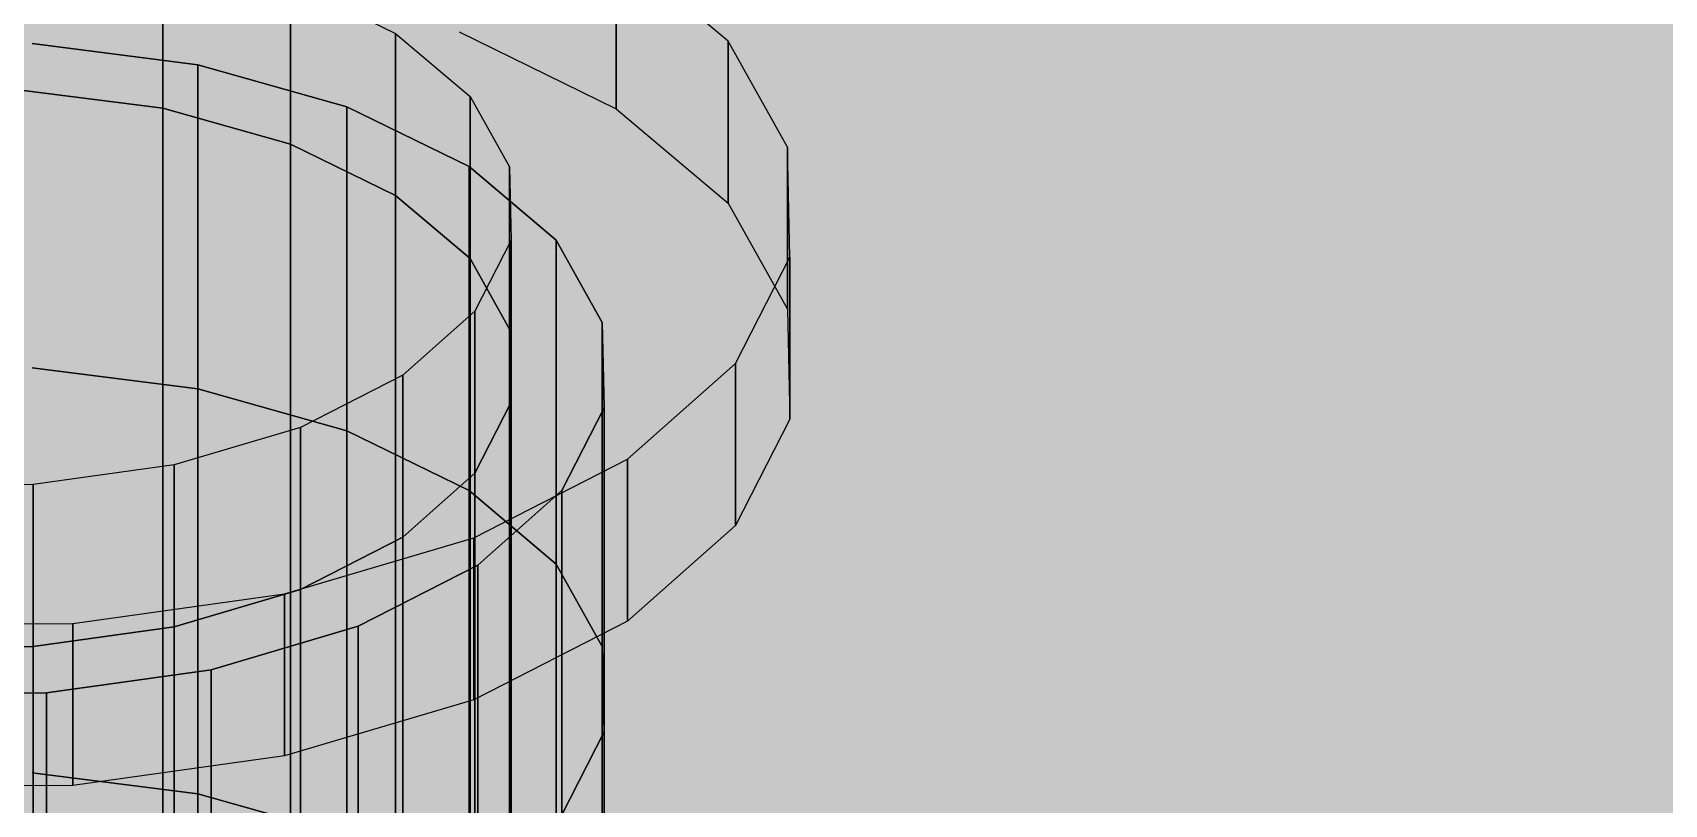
# Model space of a CAD drawing. Header units: millimetres. Extents: x 50 to 612415, y 2 to 4150.
# Drawn here: x 482955.82 to 482983.4, y 2476.56 to 2489.61 of the extents above; entities that cross this region are included whole.
import ezdxf

# ---------------------------------------------------------------- set-up
doc = ezdxf.new("R2010")
doc.units = ezdxf.units.MM
doc.layers.add('HATCH', color=8, linetype='Continuous', lineweight=9)
doc.layers.add('OUTLINE', color=7, linetype='Continuous', lineweight=25)

msp = doc.modelspace()

# ---------------------------------------------------------------- hatches: boundary and pattern name
at = {"layer": 'HATCH', "true_color": 0xccae87}
for points in [[(484755.802, 2031.428), (482534.598, 2624.005), (482746.049, 2549.839)], [(482746.049, 2549.839), (482534.598, 2624.005), (484755.802, 2031.428)], [(482746.049, 2544.36), (482534.598, 2618.526), (484752.006, 2023.419)], [(482749.68, 2562.523), (482955.813, 2489.425), (482958.613, 2489.066)], [(482749.68, 2562.523), (482958.613, 2489.066), (482961.131, 2488.358)], [(484760.546, 2053.765), (482749.68, 2562.523), (482961.131, 2488.358)], [(482958.613, 2483.588), (482955.813, 2483.946), (482749.68, 2557.045)], [(482749.68, 2557.045), (482955.813, 2483.946), (482958.613, 2483.588)], [(482749.68, 2557.045), (482958.613, 2483.588), (482961.131, 2482.879)], [(482961.131, 2482.879), (482958.613, 2483.588), (482749.68, 2557.045)], [(482961.131, 2482.879), (482749.68, 2557.045), (484760.546, 2048.287)], [(484760.546, 2048.287), (482749.68, 2557.045), (482961.131, 2482.879)], [(484758.648, 2037.434), (482750.366, 2550.302), (482750.398, 2548.857)], [(482750.398, 2548.857), (482750.366, 2550.302), (484758.648, 2037.434)], [(482958.613, 2476.74), (482955.813, 2477.098), (482749.68, 2550.197)], [(482749.68, 2550.197), (482955.813, 2477.098), (482958.613, 2476.74)], [(482749.68, 2550.197), (482958.613, 2476.74), (482961.131, 2476.031)], [(482961.131, 2476.031), (482958.613, 2476.74), (482749.68, 2550.197)], [(482961.131, 2476.031), (482749.68, 2550.197), (484760.546, 2041.439)], [(484760.546, 2041.439), (482749.68, 2550.197), (482961.131, 2476.031)], [(484755.802, 2031.428), (482746.049, 2549.839), (482748.115, 2548.828)], [(482748.115, 2548.828), (482746.049, 2549.839), (484755.802, 2031.428)], [(484758.174, 2036.433), (482750.366, 2549.617), (482750.398, 2548.173)], [(482750.398, 2548.173), (482750.366, 2549.617), (484758.174, 2036.433)], [(484755.802, 2031.428), (482748.115, 2548.828), (482749.587, 2547.585)], [(482749.587, 2547.585), (482748.115, 2548.828), (484755.802, 2031.428)], [(484758.648, 2037.434), (482750.398, 2548.857), (482749.68, 2547.458)], [(482749.68, 2547.458), (482750.398, 2548.857), (484758.648, 2037.434)], [(484758.174, 2036.433), (482750.398, 2548.173), (482749.68, 2546.773)], [(482749.68, 2546.773), (482750.398, 2548.173), (484758.174, 2036.433)], [(484755.802, 2031.428), (482749.587, 2547.585), (482750.366, 2546.193)], [(482750.366, 2546.193), (482749.587, 2547.585), (484755.802, 2031.428)], [(484758.648, 2037.434), (482749.68, 2547.458), (482961.131, 2473.292)], [(482961.131, 2473.292), (482749.68, 2547.458), (484758.648, 2037.434)], [(484758.174, 2036.433), (482749.68, 2546.773), (482961.131, 2472.607)], [(482961.131, 2472.607), (482749.68, 2546.773), (484758.174, 2036.433)], [(484755.802, 2031.428), (482750.366, 2546.193), (482750.398, 2544.749)], [(482750.398, 2544.749), (482750.366, 2546.193), (484755.802, 2031.428)], [(484755.802, 2031.428), (482750.398, 2544.749), (482749.68, 2543.349)], [(482749.68, 2543.349), (482750.398, 2544.749), (484755.802, 2031.428)], [(482748.115, 2543.35), (482746.049, 2544.36), (484752.006, 2023.419)], [(482749.587, 2542.107), (482748.115, 2543.35), (484752.006, 2023.419)], [(484755.802, 2031.428), (482749.68, 2543.349), (482961.131, 2469.183)], [(482961.131, 2469.183), (482749.68, 2543.349), (484755.802, 2031.428)], [(482750.366, 2540.715), (482749.587, 2542.107), (484752.006, 2023.419)], [(482750.398, 2539.27), (482750.366, 2540.715), (484752.006, 2023.419)], [(482749.68, 2537.87), (482750.398, 2539.27), (484752.006, 2023.419)], [(482961.131, 2463.705), (482749.68, 2537.87), (484752.006, 2023.419)], [(484760.546, 2053.765), (482961.131, 2488.358), (482963.197, 2487.347)], [(484760.546, 2053.765), (482963.197, 2487.347), (482964.669, 2486.104)], [(484760.546, 2053.765), (482964.669, 2486.104), (482965.448, 2484.712)], [(484760.546, 2053.765), (482965.448, 2484.712), (482965.48, 2483.267)], [(484760.546, 2053.765), (482965.48, 2483.267), (482964.763, 2481.868)], [(484760.546, 2048.287), (482961.131, 2482.879), (482963.197, 2481.869)], [(482963.197, 2481.869), (482961.131, 2482.879), (484760.546, 2048.287)], [(484760.546, 2048.287), (482963.197, 2481.869), (482964.669, 2480.625)], [(482964.669, 2480.625), (482963.197, 2481.869), (484760.546, 2048.287)], [(482964.763, 2481.868), (482963.345, 2480.608), (483160.715, 2406.595)], [(482964.763, 2481.868), (483168.005, 2408.753), (483170.895, 2408.769)], [(482964.763, 2481.868), (483170.895, 2408.769), (483173.695, 2408.41)], [(482964.763, 2481.868), (483165.222, 2408.364), (483168.005, 2408.753)], [(482964.763, 2481.868), (483173.695, 2408.41), (483176.213, 2407.702)], [(482964.763, 2481.868), (483162.736, 2407.628), (483165.222, 2408.364)], [(482964.763, 2481.868), (483160.715, 2406.595), (483162.736, 2407.628)], [(484760.546, 2053.765), (482964.763, 2481.868), (483176.213, 2407.702)], [(483159.297, 2405.335), (482963.345, 2480.608), (482961.324, 2479.575)], [(483159.297, 2405.335), (483160.715, 2406.595), (482963.345, 2480.608)], [(484760.546, 2048.287), (482964.669, 2480.625), (482965.448, 2479.234)], [(482965.448, 2479.234), (482964.669, 2480.625), (484760.546, 2048.287)], [(483159.297, 2405.335), (482950.365, 2478.793), (482947.847, 2479.501)], [(483158.58, 2403.936), (483159.297, 2405.335), (482947.847, 2479.501)], [(483158.612, 2402.491), (483158.58, 2403.936), (482947.847, 2479.501)], [(483159.391, 2401.099), (483158.612, 2402.491), (482947.847, 2479.501)], [(483159.297, 2405.335), (482961.324, 2479.575), (482958.838, 2478.839)], [(484760.546, 2048.287), (482965.448, 2479.234), (482965.48, 2477.789)], [(482965.48, 2477.789), (482965.448, 2479.234), (484760.546, 2048.287)], [(483159.297, 2405.335), (482953.165, 2478.434), (482950.365, 2478.793)], [(483159.297, 2405.335), (482958.838, 2478.839), (482956.055, 2478.45)], [(483159.297, 2405.335), (482956.055, 2478.45), (482953.165, 2478.434)], [(484760.546, 2048.287), (482965.48, 2477.789), (482964.763, 2476.389)], [(482964.763, 2476.389), (482965.48, 2477.789), (484760.546, 2048.287)]]:
    msp.add_hatch(color=43, dxfattribs=at).paths.add_polyline_path(points)
at = {"layer": 'HATCH', "true_color": 0xb7bcc0}
for points in [[(482967.578, 2489.464), (482952.476, 2493.714), (482948.898, 2493.213)], [(482967.578, 2489.464), (482956.191, 2493.734), (482952.476, 2493.714)], [(482967.578, 2489.464), (482959.791, 2493.273), (482956.191, 2493.734)], [(482967.578, 2489.464), (482948.898, 2493.213), (482958.024, 2491.072)], [(482967.578, 2489.464), (482963.029, 2492.362), (482959.791, 2493.273)], [(482967.578, 2489.464), (482965.685, 2491.063), (482963.029, 2492.362)], [(482967.578, 2489.464), (482958.024, 2491.072), (482960.182, 2490.464)], [(482948.898, 2490.474), (482952.476, 2490.975), (482967.578, 2486.725)], [(482952.476, 2490.975), (482956.191, 2490.995), (482967.578, 2486.725)], [(482956.191, 2490.995), (482959.791, 2490.534), (482967.578, 2486.725)], [(482958.024, 2488.332), (482955.624, 2488.64), (482948.898, 2490.474)], [(482958.024, 2488.332), (482948.898, 2490.474), (482967.578, 2486.725)], [(482959.791, 2490.534), (482963.029, 2489.623), (482967.578, 2486.725)], [(482967.578, 2489.464), (482960.182, 2490.464), (482961.953, 2489.598)], [(482958.613, 2489.066), (482952.923, 2489.409), (482950.14, 2489.02)], [(482958.613, 2489.066), (482955.813, 2489.425), (482952.923, 2489.409)], [(482960.08, 2480.124), (482968.579, 2487.675), (482967.578, 2489.464)], [(482960.08, 2480.124), (482967.578, 2489.464), (482963.295, 2484.901)], [(482967.578, 2489.464), (482961.953, 2489.598), (482963.215, 2488.532)], [(482963.029, 2489.623), (482965.685, 2488.324), (482967.578, 2486.725)], [(482967.578, 2489.464), (482963.215, 2488.532), (482963.882, 2487.34)], [(482967.578, 2489.464), (482963.91, 2486.101), (482963.295, 2484.901)], [(482967.578, 2489.464), (482963.882, 2487.34), (482963.91, 2486.101)], [(482958.613, 2489.066), (482950.14, 2489.02), (482947.654, 2488.283)], [(482958.613, 2489.066), (482947.654, 2488.283), (482953.147, 2488.626)], [(482958.613, 2489.066), (482953.147, 2488.626), (482955.624, 2488.64)], [(482958.613, 2489.066), (482955.624, 2488.64), (482958.024, 2488.332)], [(482958.613, 2489.066), (482958.024, 2488.332), (482960.182, 2487.725)], [(482958.613, 2489.066), (482960.182, 2487.725), (482961.953, 2486.859)], [(482965.448, 2484.712), (482961.131, 2488.358), (482958.613, 2489.066)], [(482965.448, 2484.712), (482958.613, 2489.066), (482961.953, 2486.859)], [(482960.182, 2487.725), (482958.024, 2488.332), (482967.578, 2486.725)], [(482965.448, 2484.712), (482963.197, 2487.347), (482961.131, 2488.358)], [(482961.953, 2486.859), (482960.182, 2487.725), (482967.578, 2486.725)], [(482960.08, 2480.124), (482968.62, 2485.817), (482968.579, 2487.675)], [(482965.448, 2484.712), (482964.669, 2486.104), (482963.197, 2487.347)], [(482967.578, 2486.725), (482968.579, 2484.936), (482960.08, 2477.385)], [(482963.295, 2482.162), (482967.578, 2486.725), (482960.08, 2477.385)], [(482963.215, 2485.793), (482961.953, 2486.859), (482967.578, 2486.725)], [(482965.448, 2484.712), (482961.953, 2486.859), (482963.215, 2485.793)], [(482963.882, 2484.6), (482963.215, 2485.793), (482967.578, 2486.725)], [(482963.295, 2482.162), (482963.91, 2483.362), (482967.578, 2486.725)], [(482963.91, 2483.362), (482963.882, 2484.6), (482967.578, 2486.725)], [(482960.08, 2480.124), (482967.698, 2484.018), (482968.62, 2485.817)], [(482965.448, 2484.712), (482963.215, 2485.793), (482963.882, 2484.6)], [(482968.579, 2484.936), (482968.62, 2483.078), (482960.08, 2477.385)], [(482960.08, 2480.124), (482963.295, 2484.901), (482962.08, 2483.822)], [(482961.324, 2479.575), (482965.48, 2483.267), (482965.448, 2484.712)], [(482961.324, 2479.575), (482965.448, 2484.712), (482963.295, 2482.162)], [(482965.448, 2484.712), (482963.91, 2483.362), (482963.295, 2482.162)], [(482965.448, 2484.712), (482963.882, 2484.6), (482963.91, 2483.362)], [(482941.4, 2483.873), (482960.08, 2480.124), (482950.954, 2482.266)], [(482941.4, 2483.873), (482956.502, 2479.623), (482960.08, 2480.124)], [(482941.4, 2483.873), (482952.786, 2479.603), (482956.502, 2479.623)], [(482960.08, 2480.124), (482965.876, 2482.399), (482967.698, 2484.018)], [(482960.08, 2480.124), (482962.08, 2483.822), (482960.348, 2482.937)], [(482968.62, 2483.078), (482967.698, 2481.278), (482960.08, 2477.385)], [(482961.324, 2479.575), (482964.763, 2481.868), (482965.48, 2483.267)], [(482960.08, 2480.124), (482960.348, 2482.937), (482958.216, 2482.306)], [(482960.08, 2480.124), (482953.354, 2481.958), (482950.954, 2482.266)], [(482960.08, 2480.124), (482958.216, 2482.306), (482955.831, 2481.972)], [(482960.08, 2480.124), (482963.277, 2481.071), (482965.876, 2482.399)], [(482960.08, 2480.124), (482955.831, 2481.972), (482953.354, 2481.958)], [(482962.08, 2481.083), (482963.295, 2482.162), (482960.08, 2477.385)], [(482961.324, 2479.575), (482963.295, 2482.162), (482962.08, 2481.083)], [(482961.324, 2479.575), (482963.345, 2480.608), (482964.763, 2481.868)], [(482950.954, 2479.526), (482960.08, 2477.385), (482941.4, 2481.134)], [(482960.08, 2477.385), (482956.502, 2476.884), (482941.4, 2481.134)], [(482956.502, 2476.884), (482952.786, 2476.864), (482941.4, 2481.134)], [(482967.698, 2481.278), (482965.876, 2479.659), (482960.08, 2477.385)], [(482960.348, 2480.197), (482962.08, 2481.083), (482960.08, 2477.385)], [(482961.324, 2479.575), (482962.08, 2481.083), (482960.348, 2480.197)], [(482961.324, 2479.575), (482960.348, 2480.197), (482958.216, 2479.566)], [(482958.216, 2479.566), (482960.348, 2480.197), (482960.08, 2477.385)], [(482950.365, 2478.793), (482961.324, 2479.575), (482955.831, 2479.233)], [(482950.365, 2478.793), (482958.838, 2478.839), (482961.324, 2479.575)], [(482950.954, 2479.526), (482953.354, 2479.219), (482960.08, 2477.385)], [(482961.324, 2479.575), (482958.216, 2479.566), (482955.831, 2479.233)], [(482955.831, 2479.233), (482958.216, 2479.566), (482960.08, 2477.385)], [(482965.876, 2479.659), (482963.277, 2478.331), (482960.08, 2477.385)], [(482950.365, 2478.793), (482955.831, 2479.233), (482953.354, 2479.219)], [(482953.354, 2479.219), (482955.831, 2479.233), (482960.08, 2477.385)], [(482950.365, 2478.793), (482956.055, 2478.45), (482958.838, 2478.839)], [(482950.365, 2478.793), (482953.165, 2478.434), (482956.055, 2478.45)]]:
    msp.add_hatch(color=9, dxfattribs=at).paths.add_polyline_path(points)
at = {"layer": 'HATCH', "true_color": 0xabb0b4}
for points in [[(482963.029, 2489.623), (482965.685, 2488.324), (482965.685, 2491.063), (482963.029, 2492.362)], [(482961.953, 2486.859), (482960.182, 2487.725), (482960.182, 2490.464), (482961.953, 2489.598)], [(482961.131, 2466.444), (482963.197, 2465.433), (482963.197, 2487.347), (482961.131, 2488.358)], [(482961.953, 2464.945), (482960.182, 2465.811), (482960.182, 2487.725), (482961.953, 2486.859)], [(482960.348, 2480.197), (482962.08, 2481.083), (482962.08, 2483.822), (482960.348, 2482.937)], [(482965.876, 2479.659), (482963.277, 2478.331), (482963.277, 2481.071), (482965.876, 2482.399)], [(482960.348, 2458.284), (482962.08, 2459.169), (482962.08, 2481.083), (482960.348, 2480.197)], [(482963.345, 2458.695), (482961.324, 2457.662), (482961.324, 2479.575), (482963.345, 2480.608)]]:
    msp.add_hatch(color=253, dxfattribs=at).paths.add_polyline_path(points)
at = {"layer": 'HATCH', "true_color": 0xaeb3b7}
for points in [[(482958.024, 2488.332), (482955.624, 2488.64), (482955.624, 2491.379), (482958.024, 2491.072)], [(482955.813, 2467.511), (482958.613, 2467.153), (482958.613, 2489.066), (482955.813, 2489.425)], [(482958.024, 2466.419), (482955.624, 2466.726), (482955.624, 2488.64), (482958.024, 2488.332)], [(482955.831, 2479.233), (482958.216, 2479.566), (482958.216, 2482.306), (482955.831, 2481.972)], [(482960.08, 2477.385), (482956.502, 2476.884), (482956.502, 2479.623), (482960.08, 2480.124)], [(482955.831, 2457.319), (482958.216, 2457.653), (482958.216, 2479.566), (482955.831, 2479.233)], [(482958.838, 2456.925), (482956.055, 2456.536), (482956.055, 2478.45), (482958.838, 2478.839)]]:
    msp.add_hatch(color=253, dxfattribs=at).paths.add_polyline_path(points)
at = {"layer": 'HATCH', "true_color": 0xadb2b6}
for points in [[(482960.182, 2487.725), (482958.024, 2488.332), (482958.024, 2491.072), (482960.182, 2490.464)], [(482958.613, 2467.153), (482961.131, 2466.444), (482961.131, 2488.358), (482958.613, 2489.066)], [(482960.182, 2465.811), (482958.024, 2466.419), (482958.024, 2488.332), (482960.182, 2487.725)], [(482958.216, 2479.566), (482960.348, 2480.197), (482960.348, 2482.937), (482958.216, 2482.306)], [(482963.277, 2478.331), (482960.08, 2477.385), (482960.08, 2480.124), (482963.277, 2481.071)], [(482958.216, 2457.653), (482960.348, 2458.284), (482960.348, 2480.197), (482958.216, 2479.566)], [(482961.324, 2457.662), (482958.838, 2456.925), (482958.838, 2478.839), (482961.324, 2479.575)]]:
    msp.add_hatch(color=253, dxfattribs=at).paths.add_polyline_path(points)
at = {"layer": 'HATCH', "true_color": 0xa9aeb1}
for points in [[(482965.685, 2488.324), (482967.578, 2486.725), (482967.578, 2489.464), (482965.685, 2491.063)], [(482963.215, 2485.793), (482961.953, 2486.859), (482961.953, 2489.598), (482963.215, 2488.532)], [(482963.197, 2465.433), (482964.669, 2464.19), (482964.669, 2486.104), (482963.197, 2487.347)], [(482963.215, 2463.879), (482961.953, 2464.945), (482961.953, 2486.859), (482963.215, 2485.793)]]:
    msp.add_hatch(color=253, dxfattribs=at).paths.add_polyline_path(points)
at = {"layer": 'HATCH', "true_color": 0xc2a680}
for points in [[(482958.613, 2483.588), (482955.813, 2483.946), (482955.813, 2489.425), (482958.613, 2489.066)], [(482958.613, 2476.74), (482955.813, 2477.098), (482955.813, 2483.946), (482958.613, 2483.588)], [(482956.055, 2472.971), (482958.838, 2473.361), (482958.838, 2478.839), (482956.055, 2478.45)], [(482958.613, 2474.001), (482955.813, 2474.359), (482955.813, 2477.098), (482958.613, 2476.74)]]:
    msp.add_hatch(color=43, dxfattribs=at).paths.add_polyline_path(points)
at = {"layer": 'HATCH', "true_color": 0xa6abae}
for points in [[(482967.578, 2486.725), (482968.579, 2484.936), (482968.579, 2487.675), (482967.578, 2489.464)], [(482963.882, 2484.6), (482963.215, 2485.793), (482963.215, 2488.532), (482963.882, 2487.34)], [(482963.295, 2482.162), (482963.91, 2483.362), (482963.91, 2486.101), (482963.295, 2484.901)], [(482964.669, 2464.19), (482965.448, 2462.798), (482965.448, 2484.712), (482964.669, 2486.104)], [(482963.882, 2462.687), (482963.215, 2463.879), (482963.215, 2485.793), (482963.882, 2484.6)], [(482968.62, 2483.078), (482967.698, 2481.278), (482967.698, 2484.018), (482968.62, 2485.817)], [(482963.295, 2460.248), (482963.91, 2461.448), (482963.91, 2483.362), (482963.295, 2482.162)], [(482965.48, 2461.354), (482964.763, 2459.954), (482964.763, 2481.868), (482965.48, 2483.267)]]:
    msp.add_hatch(color=253, dxfattribs=at).paths.add_polyline_path(points)
at = {"layer": 'HATCH', "true_color": 0xc1a580}
for points in [[(482961.131, 2482.879), (482958.613, 2483.588), (482958.613, 2489.066), (482961.131, 2488.358)], [(482961.131, 2476.031), (482958.613, 2476.74), (482958.613, 2483.588), (482961.131, 2482.879)], [(482961.131, 2473.292), (482958.613, 2474.001), (482958.613, 2476.74), (482961.131, 2476.031)]]:
    msp.add_hatch(color=33, dxfattribs=at).paths.add_polyline_path(points)
at = {"layer": 'HATCH', "true_color": 0xbfa37e}
for points in [[(482963.197, 2481.869), (482961.131, 2482.879), (482961.131, 2488.358), (482963.197, 2487.347)], [(482963.197, 2475.021), (482961.131, 2476.031), (482961.131, 2482.879), (482963.197, 2481.869)]]:
    msp.add_hatch(color=33, dxfattribs=at).paths.add_polyline_path(points)
at = {"layer": 'HATCH', "true_color": 0xa3a8ab}
for points in [[(482968.579, 2484.936), (482968.62, 2483.078), (482968.62, 2485.817), (482968.579, 2487.675)], [(482963.91, 2483.362), (482963.882, 2484.6), (482963.882, 2487.34), (482963.91, 2486.101)], [(482965.448, 2462.798), (482965.48, 2461.354), (482965.48, 2483.267), (482965.448, 2484.712)], [(482963.91, 2461.448), (482963.882, 2462.687), (482963.882, 2484.6), (482963.91, 2483.362)]]:
    msp.add_hatch(color=253, dxfattribs=at).paths.add_polyline_path(points)
at = {"layer": 'HATCH', "true_color": 0xbca17d}
for points in [[(482964.669, 2480.625), (482963.197, 2481.869), (482963.197, 2487.347), (482964.669, 2486.104)], [(482964.669, 2473.777), (482963.197, 2475.021), (482963.197, 2481.869), (482964.669, 2480.625)]]:
    msp.add_hatch(color=33, dxfattribs=at).paths.add_polyline_path(points)
at = {"layer": 'HATCH', "true_color": 0xb99e7a}
for points in [[(482965.448, 2479.234), (482964.669, 2480.625), (482964.669, 2486.104), (482965.448, 2484.712)], [(482964.763, 2476.389), (482965.48, 2477.789), (482965.48, 2483.267), (482964.763, 2481.868)], [(482965.448, 2472.386), (482964.669, 2473.777), (482964.669, 2480.625), (482965.448, 2479.234)], [(482964.763, 2469.541), (482965.48, 2470.941), (482965.48, 2477.789), (482964.763, 2476.389)]]:
    msp.add_hatch(color=33, dxfattribs=at).paths.add_polyline_path(points)
at = {"layer": 'HATCH', "true_color": 0xa8aeb1}
for points in [[(482962.08, 2481.083), (482963.295, 2482.162), (482963.295, 2484.901), (482962.08, 2483.822)], [(482967.698, 2481.278), (482965.876, 2479.659), (482965.876, 2482.399), (482967.698, 2484.018)], [(482962.08, 2459.169), (482963.295, 2460.248), (482963.295, 2482.162), (482962.08, 2481.083)], [(482964.763, 2459.954), (482963.345, 2458.695), (482963.345, 2480.608), (482964.763, 2481.868)]]:
    msp.add_hatch(color=253, dxfattribs=at).paths.add_polyline_path(points)
at = {"layer": 'HATCH', "true_color": 0xb69b78}
for points in [[(482965.48, 2477.789), (482965.448, 2479.234), (482965.448, 2484.712), (482965.48, 2483.267)], [(482965.48, 2470.941), (482965.448, 2472.386), (482965.448, 2479.234), (482965.48, 2477.789)]]:
    msp.add_hatch(color=33, dxfattribs=at).paths.add_polyline_path(points)
at = {"layer": 'HATCH', "true_color": 0xaeb4b7}
for points in [[(482953.354, 2479.219), (482955.831, 2479.233), (482955.831, 2481.972), (482953.354, 2481.958)], [(482956.502, 2476.884), (482952.786, 2476.864), (482952.786, 2479.603), (482956.502, 2479.623)], [(482953.354, 2457.305), (482955.831, 2457.319), (482955.831, 2479.233), (482953.354, 2479.219)], [(482956.055, 2456.536), (482953.165, 2456.52), (482953.165, 2478.434), (482956.055, 2478.45)]]:
    msp.add_hatch(color=253, dxfattribs=at).paths.add_polyline_path(points)
at = {"layer": 'HATCH', "true_color": 0xbca07c}
msp.add_hatch(color=33, dxfattribs=at).paths.add_polyline_path([(482963.345, 2475.13), (482964.763, 2476.389), (482964.763, 2481.868), (482963.345, 2480.608)])
at = {"layer": 'HATCH', "true_color": 0xbea37e}
msp.add_hatch(color=33, dxfattribs=at).paths.add_polyline_path([(482961.324, 2474.097), (482963.345, 2475.13), (482963.345, 2480.608), (482961.324, 2479.575)])
at = {"layer": 'HATCH', "true_color": 0xc0a480}
msp.add_hatch(color=33, dxfattribs=at).paths.add_polyline_path([(482958.838, 2473.361), (482961.324, 2474.097), (482961.324, 2479.575), (482958.838, 2478.839)])
at = {"layer": 'HATCH', "true_color": 0xc2a681}
msp.add_hatch(color=43, dxfattribs=at).paths.add_polyline_path([(482953.165, 2472.955), (482956.055, 2472.971), (482956.055, 2478.45), (482953.165, 2478.434)])

# ---------------------------------------------------------------- linework, layer by layer
at = {"layer": 'OUTLINE', "color": 139, "true_color": 0x42544a}
for p, q in [((482958.024, 2491.072), (482958.024, 2488.332)), ((482958.024, 2488.332), (482958.024, 2491.072)), ((482965.685, 2488.324), (482965.685, 2491.063)), ((482967.578, 2489.464), (482965.685, 2491.063)), ((482967.578, 2489.464), (482965.685, 2491.063)), ((482965.685, 2491.063), (482965.685, 2488.324)), ((482960.182, 2490.464), (482960.182, 2487.725)), ((482960.182, 2487.725), (482960.182, 2490.464)), ((482960.182, 2490.464), (482961.953, 2489.598)), ((482960.182, 2490.464), (482961.953, 2489.598)), ((482955.813, 2489.425), (482958.613, 2489.066)), ((482958.613, 2489.066), (482955.813, 2489.425)), ((482955.813, 2489.425), (482958.613, 2489.066)), ((482958.613, 2489.066), (482955.813, 2489.425)), ((482961.953, 2489.598), (482961.953, 2486.859)), ((482961.953, 2486.859), (482961.953, 2489.598)), ((482961.953, 2489.598), (482963.215, 2488.532)), ((482961.953, 2489.598), (482963.215, 2488.532)), ((482963.029, 2489.623), (482965.685, 2488.324)), ((482963.029, 2489.623), (482965.685, 2488.324)), ((482967.578, 2486.725), (482967.578, 2489.464)), ((482968.579, 2487.675), (482967.578, 2489.464)), ((482967.578, 2489.464), (482967.578, 2486.725)), ((482968.579, 2487.675), (482967.578, 2489.464)), ((482958.613, 2489.066), (482961.131, 2488.358)), ((482958.613, 2467.153), (482958.613, 2489.066)), ((482961.131, 2488.358), (482958.613, 2489.066)), ((482958.613, 2489.066), (482958.613, 2467.153)), ((482958.613, 2489.066), (482958.613, 2483.588)), ((482958.613, 2483.588), (482958.613, 2489.066)), ((482958.613, 2489.066), (482961.131, 2488.358)), ((482961.131, 2488.358), (482958.613, 2489.066)), ((482955.624, 2488.64), (482958.024, 2488.332)), ((482958.024, 2488.332), (482955.624, 2488.64)), ((482955.624, 2488.64), (482958.024, 2488.332)), ((482958.024, 2488.332), (482955.624, 2488.64)), ((482963.215, 2488.532), (482963.215, 2485.793)), ((482963.215, 2488.532), (482963.882, 2487.34)), ((482963.215, 2485.793), (482963.215, 2488.532)), ((482963.215, 2488.532), (482963.882, 2487.34)), ((482958.024, 2488.332), (482958.024, 2466.419)), ((482958.024, 2466.419), (482958.024, 2488.332)), ((482958.024, 2488.332), (482960.182, 2487.725)), ((482958.024, 2488.332), (482960.182, 2487.725)), ((482960.182, 2487.725), (482958.024, 2488.332)), ((482960.182, 2487.725), (482958.024, 2488.332)), ((482961.131, 2466.444), (482961.131, 2488.358)), ((482963.197, 2487.347), (482961.131, 2488.358)), ((482961.131, 2488.358), (482961.131, 2466.444)), ((482961.131, 2488.358), (482961.131, 2482.879)), ((482961.131, 2482.879), (482961.131, 2488.358)), ((482961.131, 2488.358), (482963.197, 2487.347)), ((482963.197, 2487.347), (482961.131, 2488.358)), ((482961.131, 2488.358), (482963.197, 2487.347)), ((482965.685, 2488.324), (482967.578, 2486.725)), ((482965.685, 2488.324), (482967.578, 2486.725)), ((482960.182, 2487.725), (482960.182, 2465.811)), ((482960.182, 2465.811), (482960.182, 2487.725)), ((482960.182, 2487.725), (482961.953, 2486.859)), ((482960.182, 2487.725), (482961.953, 2486.859)), ((482961.953, 2486.859), (482960.182, 2487.725)), ((482961.953, 2486.859), (482960.182, 2487.725)), ((482968.579, 2484.936), (482968.579, 2487.675)), ((482968.62, 2485.817), (482968.579, 2487.675)), ((482968.579, 2487.675), (482968.579, 2484.936)), ((482968.62, 2485.817), (482968.579, 2487.675)), ((482963.197, 2465.433), (482963.197, 2487.347)), ((482964.669, 2486.104), (482963.197, 2487.347)), ((482963.197, 2487.347), (482963.197, 2465.433)), ((482963.197, 2487.347), (482963.197, 2481.869)), ((482963.197, 2481.869), (482963.197, 2487.347)), ((482963.197, 2487.347), (482964.669, 2486.104)), ((482964.669, 2486.104), (482963.197, 2487.347)), ((482963.197, 2487.347), (482964.669, 2486.104)), ((482963.882, 2487.34), (482963.882, 2484.6)), ((482963.882, 2487.34), (482963.91, 2486.101)), ((482963.882, 2484.6), (482963.882, 2487.34)), ((482963.882, 2487.34), (482963.91, 2486.101)), ((482961.953, 2486.859), (482961.953, 2464.945)), ((482961.953, 2464.945), (482961.953, 2486.859)), ((482961.953, 2486.859), (482963.215, 2485.793)), ((482963.215, 2485.793), (482961.953, 2486.859)), ((482963.215, 2485.793), (482961.953, 2486.859)), ((482961.953, 2486.859), (482963.215, 2485.793)), ((482967.578, 2486.725), (482968.579, 2484.936)), ((482967.578, 2486.725), (482968.579, 2484.936)), ((482963.91, 2486.101), (482963.295, 2484.901)), ((482963.91, 2486.101), (482963.295, 2484.901)), ((482963.91, 2486.101), (482963.91, 2483.362)), ((482963.91, 2483.362), (482963.91, 2486.101)), ((482964.669, 2464.19), (482964.669, 2486.104)), ((482965.448, 2484.712), (482964.669, 2486.104)), ((482964.669, 2486.104), (482964.669, 2464.19)), ((482964.669, 2486.104), (482964.669, 2480.625)), ((482964.669, 2480.625), (482964.669, 2486.104)), ((482964.669, 2486.104), (482965.448, 2484.712)), ((482965.448, 2484.712), (482964.669, 2486.104)), ((482964.669, 2486.104), (482965.448, 2484.712)), ((482963.215, 2485.793), (482963.215, 2463.879)), ((482963.215, 2463.879), (482963.215, 2485.793)), ((482963.215, 2485.793), (482963.882, 2484.6)), ((482963.882, 2484.6), (482963.215, 2485.793)), ((482963.215, 2485.793), (482963.882, 2484.6)), ((482963.882, 2484.6), (482963.215, 2485.793)), ((482967.698, 2484.018), (482968.62, 2485.817)), ((482967.698, 2484.018), (482968.62, 2485.817)), ((482968.62, 2483.078), (482968.62, 2485.817)), ((482968.62, 2485.817), (482968.62, 2483.078)), ((482963.295, 2484.901), (482962.08, 2483.822)), ((482963.295, 2484.901), (482962.08, 2483.822)), ((482963.295, 2484.901), (482963.295, 2482.162)), ((482963.295, 2482.162), (482963.295, 2484.901)), ((482965.448, 2462.798), (482965.448, 2484.712)), ((482965.48, 2483.267), (482965.448, 2484.712)), ((482965.448, 2484.712), (482965.448, 2462.798)), ((482965.448, 2484.712), (482965.448, 2479.234)), ((482965.448, 2479.234), (482965.448, 2484.712)), ((482965.448, 2484.712), (482965.48, 2483.267)), ((482965.48, 2483.267), (482965.448, 2484.712)), ((482965.448, 2484.712), (482965.48, 2483.267)), ((482968.579, 2484.936), (482968.62, 2483.078)), ((482968.579, 2484.936), (482968.62, 2483.078)), ((482963.882, 2484.6), (482963.882, 2462.687)), ((482963.882, 2462.687), (482963.882, 2484.6)), ((482963.882, 2484.6), (482963.91, 2483.362)), ((482963.91, 2483.362), (482963.882, 2484.6)), ((482963.882, 2484.6), (482963.91, 2483.362)), ((482963.91, 2483.362), (482963.882, 2484.6)), ((482958.613, 2483.588), (482955.813, 2483.946)), ((482955.813, 2483.946), (482958.613, 2483.588)), ((482955.813, 2483.946), (482958.613, 2483.588)), ((482958.613, 2483.588), (482955.813, 2483.946)), ((482965.876, 2482.399), (482967.698, 2484.018)), ((482965.876, 2482.399), (482967.698, 2484.018)), ((482967.698, 2481.278), (482967.698, 2484.018)), ((482967.698, 2484.018), (482967.698, 2481.278)), ((482958.613, 2483.588), (482961.131, 2482.879)), ((482961.131, 2482.879), (482958.613, 2483.588)), ((482958.613, 2483.588), (482958.613, 2476.74)), ((482958.613, 2476.74), (482958.613, 2483.588)), ((482958.613, 2483.588), (482961.131, 2482.879)), ((482961.131, 2482.879), (482958.613, 2483.588)), ((482962.08, 2483.822), (482960.348, 2482.937)), ((482962.08, 2483.822), (482960.348, 2482.937)), ((482962.08, 2483.822), (482962.08, 2481.083)), ((482962.08, 2481.083), (482962.08, 2483.822)), ((482963.91, 2483.362), (482963.295, 2482.162)), ((482963.295, 2482.162), (482963.91, 2483.362)), ((482963.91, 2483.362), (482963.295, 2482.162)), ((482963.295, 2482.162), (482963.91, 2483.362)), ((482963.91, 2483.362), (482963.91, 2461.448)), ((482963.91, 2461.448), (482963.91, 2483.362)), ((482964.763, 2481.868), (482965.48, 2483.267)), ((482965.48, 2483.267), (482964.763, 2481.868)), ((482964.763, 2481.868), (482965.48, 2483.267)), ((482965.48, 2483.267), (482964.763, 2481.868)), ((482965.48, 2461.354), (482965.48, 2483.267)), ((482965.48, 2483.267), (482965.48, 2461.354)), ((482965.48, 2483.267), (482965.48, 2477.789)), ((482965.48, 2477.789), (482965.48, 2483.267)), ((482968.62, 2483.078), (482967.698, 2481.278)), ((482968.62, 2483.078), (482967.698, 2481.278)), ((482960.348, 2482.937), (482958.216, 2482.306)), ((482960.348, 2482.937), (482958.216, 2482.306)), ((482960.348, 2482.937), (482960.348, 2480.197)), ((482960.348, 2480.197), (482960.348, 2482.937)), ((482961.131, 2482.879), (482961.131, 2476.031)), ((482961.131, 2476.031), (482961.131, 2482.879)), ((482961.131, 2482.879), (482963.197, 2481.869)), ((482963.197, 2481.869), (482961.131, 2482.879)), ((482961.131, 2482.879), (482963.197, 2481.869)), ((482963.197, 2481.869), (482961.131, 2482.879)), ((482958.216, 2482.306), (482955.831, 2481.972)), ((482958.216, 2482.306), (482955.831, 2481.972)), ((482958.216, 2482.306), (482958.216, 2479.566)), ((482958.216, 2479.566), (482958.216, 2482.306)), ((482963.277, 2481.071), (482965.876, 2482.399)), ((482963.277, 2481.071), (482965.876, 2482.399)), ((482965.876, 2479.659), (482965.876, 2482.399)), ((482965.876, 2482.399), (482965.876, 2479.659)), ((482955.831, 2481.972), (482953.354, 2481.958)), ((482955.831, 2481.972), (482953.354, 2481.958)), ((482955.831, 2481.972), (482955.831, 2479.233)), ((482955.831, 2479.233), (482955.831, 2481.972)), ((482963.295, 2482.162), (482962.08, 2481.083)), ((482962.08, 2481.083), (482963.295, 2482.162)), ((482963.295, 2482.162), (482962.08, 2481.083)), ((482962.08, 2481.083), (482963.295, 2482.162)), ((482963.295, 2482.162), (482963.295, 2460.248)), ((482963.295, 2460.248), (482963.295, 2482.162)), ((482963.197, 2481.869), (482963.197, 2475.021)), ((482963.197, 2475.021), (482963.197, 2481.869)), ((482963.197, 2481.869), (482964.669, 2480.625)), ((482964.669, 2480.625), (482963.197, 2481.869)), ((482963.197, 2481.869), (482964.669, 2480.625)), ((482964.669, 2480.625), (482963.197, 2481.869)), ((482963.345, 2480.608), (482964.763, 2481.868)), ((482964.763, 2481.868), (482963.345, 2480.608)), ((482963.345, 2480.608), (482964.763, 2481.868)), ((482964.763, 2481.868), (482963.345, 2480.608)), ((482964.763, 2459.954), (482964.763, 2481.868)), ((482964.763, 2481.868), (482964.763, 2459.954)), ((482964.763, 2481.868), (482964.763, 2476.389)), ((482964.763, 2476.389), (482964.763, 2481.868)), ((482962.08, 2481.083), (482960.348, 2480.197)), ((482962.08, 2481.083), (482960.348, 2480.197)), ((482960.348, 2480.197), (482962.08, 2481.083)), ((482960.348, 2480.197), (482962.08, 2481.083)), ((482962.08, 2481.083), (482962.08, 2459.169)), ((482962.08, 2459.169), (482962.08, 2481.083)), ((482967.698, 2481.278), (482965.876, 2479.659)), ((482967.698, 2481.278), (482965.876, 2479.659)), ((482960.08, 2480.124), (482963.277, 2481.071)), ((482960.08, 2480.124), (482963.277, 2481.071)), ((482963.277, 2478.331), (482963.277, 2481.071)), ((482963.277, 2481.071), (482963.277, 2478.331)), ((482961.324, 2479.575), (482963.345, 2480.608)), ((482963.345, 2480.608), (482961.324, 2479.575)), ((482961.324, 2479.575), (482963.345, 2480.608)), ((482963.345, 2480.608), (482961.324, 2479.575)), ((482963.345, 2458.695), (482963.345, 2480.608)), ((482963.345, 2480.608), (482963.345, 2458.695)), ((482963.345, 2480.608), (482963.345, 2475.13)), ((482963.345, 2475.13), (482963.345, 2480.608)), ((482964.669, 2480.625), (482964.669, 2473.777)), ((482964.669, 2473.777), (482964.669, 2480.625)), ((482964.669, 2480.625), (482965.448, 2479.234)), ((482965.448, 2479.234), (482964.669, 2480.625)), ((482964.669, 2480.625), (482965.448, 2479.234)), ((482965.448, 2479.234), (482964.669, 2480.625)), ((482956.502, 2479.623), (482960.08, 2480.124)), ((482956.502, 2479.623), (482960.08, 2480.124)), ((482960.348, 2480.197), (482958.216, 2479.566)), ((482960.348, 2480.197), (482958.216, 2479.566)), ((482958.216, 2479.566), (482960.348, 2480.197)), ((482958.216, 2479.566), (482960.348, 2480.197)), ((482960.08, 2477.385), (482960.08, 2480.124)), ((482960.08, 2480.124), (482960.08, 2477.385)), ((482960.348, 2480.197), (482960.348, 2458.284)), ((482960.348, 2458.284), (482960.348, 2480.197)), ((482952.786, 2479.603), (482956.502, 2479.623)), ((482952.786, 2479.603), (482956.502, 2479.623)), ((482958.216, 2479.566), (482955.831, 2479.233)), ((482958.216, 2479.566), (482955.831, 2479.233)), ((482955.831, 2479.233), (482958.216, 2479.566)), ((482955.831, 2479.233), (482958.216, 2479.566)), ((482956.502, 2476.884), (482956.502, 2479.623)), ((482956.502, 2479.623), (482956.502, 2476.884)), ((482958.216, 2479.566), (482958.216, 2457.653)), ((482958.216, 2457.653), (482958.216, 2479.566)), ((482958.838, 2478.839), (482961.324, 2479.575)), ((482961.324, 2479.575), (482958.838, 2478.839)), ((482958.838, 2478.839), (482961.324, 2479.575)), ((482961.324, 2479.575), (482958.838, 2478.839)), ((482961.324, 2457.662), (482961.324, 2479.575)), ((482961.324, 2479.575), (482961.324, 2457.662)), ((482961.324, 2479.575), (482961.324, 2474.097)), ((482961.324, 2474.097), (482961.324, 2479.575)), ((482965.876, 2479.659), (482963.277, 2478.331)), ((482965.876, 2479.659), (482963.277, 2478.331)), ((482955.831, 2479.233), (482953.354, 2479.219)), ((482955.831, 2479.233), (482953.354, 2479.219)), ((482953.354, 2479.219), (482955.831, 2479.233)), ((482953.354, 2479.219), (482955.831, 2479.233)), ((482955.831, 2479.233), (482955.831, 2457.319)), ((482955.831, 2457.319), (482955.831, 2479.233)), ((482965.448, 2479.234), (482965.448, 2472.386)), ((482965.448, 2472.386), (482965.448, 2479.234)), ((482965.448, 2479.234), (482965.48, 2477.789)), ((482965.48, 2477.789), (482965.448, 2479.234)), ((482965.448, 2479.234), (482965.48, 2477.789)), ((482965.48, 2477.789), (482965.448, 2479.234)), ((482956.055, 2478.45), (482958.838, 2478.839)), ((482958.838, 2478.839), (482956.055, 2478.45)), ((482956.055, 2478.45), (482958.838, 2478.839)), ((482958.838, 2478.839), (482956.055, 2478.45)), ((482958.838, 2456.925), (482958.838, 2478.839)), ((482958.838, 2478.839), (482958.838, 2456.925)), ((482958.838, 2478.839), (482958.838, 2473.361)), ((482958.838, 2473.361), (482958.838, 2478.839)), ((482953.165, 2478.434), (482956.055, 2478.45)), ((482956.055, 2478.45), (482953.165, 2478.434)), ((482953.165, 2478.434), (482956.055, 2478.45)), ((482956.055, 2478.45), (482953.165, 2478.434)), ((482956.055, 2456.536), (482956.055, 2478.45)), ((482956.055, 2478.45), (482956.055, 2456.536)), ((482956.055, 2478.45), (482956.055, 2472.971)), ((482956.055, 2472.971), (482956.055, 2478.45)), ((482963.277, 2478.331), (482960.08, 2477.385)), ((482963.277, 2478.331), (482960.08, 2477.385)), ((482965.48, 2477.789), (482964.763, 2476.389)), ((482964.763, 2476.389), (482965.48, 2477.789)), ((482965.48, 2477.789), (482964.763, 2476.389)), ((482964.763, 2476.389), (482965.48, 2477.789)), ((482965.48, 2477.789), (482965.48, 2470.941)), ((482965.48, 2470.941), (482965.48, 2477.789)), ((482960.08, 2477.385), (482956.502, 2476.884)), ((482960.08, 2477.385), (482956.502, 2476.884)), ((482958.613, 2476.74), (482955.813, 2477.098)), ((482955.813, 2477.098), (482958.613, 2476.74)), ((482955.813, 2477.098), (482958.613, 2476.74)), ((482958.613, 2476.74), (482955.813, 2477.098)), ((482956.502, 2476.884), (482952.786, 2476.864)), ((482956.502, 2476.884), (482952.786, 2476.864)), ((482958.613, 2476.74), (482961.131, 2476.031)), ((482961.131, 2476.031), (482958.613, 2476.74)), ((482958.613, 2476.74), (482958.613, 2474.001)), ((482958.613, 2474.001), (482958.613, 2476.74)), ((482958.613, 2476.74), (482961.131, 2476.031)), ((482961.131, 2476.031), (482958.613, 2476.74))]:
    msp.add_line(p, q, dxfattribs=at)

doc.saveas('drawing.dxf')
